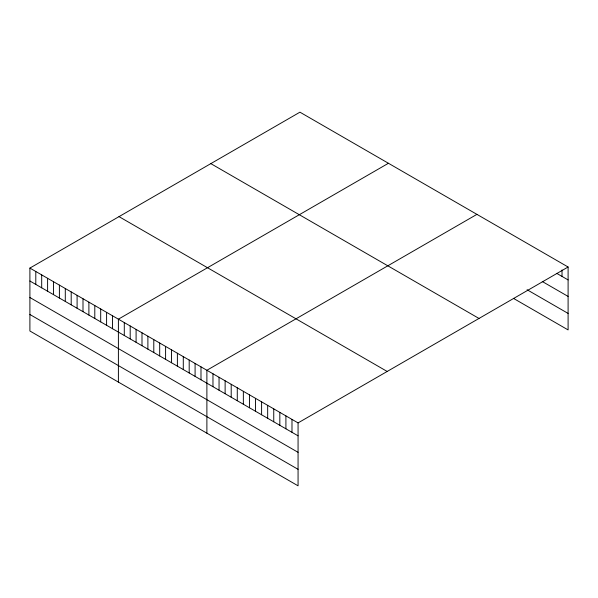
<?xml version="1.0" encoding="UTF-8"?>
<svg xmlns="http://www.w3.org/2000/svg" width="598" height="598" viewBox="0 0 598 598"><rect width="100%" height="100%" fill="white"/><g stroke="black" fill="none" stroke-linecap="round" stroke-linejoin="round"><path stroke-width="0.9" d="M29.9 268.083L298.066 422.906L298.066 485.823L29.9 330.993L29.9 268.083L299.934 112.177L568.1 267.007L568.1 329.917L513.398 298.335M388.431 163.269L118.397 319.175L118.397 382.085M476.927 214.361L206.886 370.267L206.886 433.184M298.066 422.906L568.1 267.007M556.701 273.346L568.1 279.924M542.266 281.509L568.1 296.421M527.07 289.731L568.1 313.419M210.825 163.628L478.991 318.45M119.009 216.633L387.175 371.455M29.9 281.008L298.066 435.83M29.9 297.505L298.066 452.327M29.9 314.496L298.066 469.325M562.023 269.952L562.023 276.418M291.988 419.4L291.988 432.317M285.911 415.887L285.911 428.811M279.827 412.381L279.827 425.298M273.749 408.868L273.749 421.792M267.672 405.362L267.672 418.279M261.595 401.849L261.595 414.773M255.518 398.343L255.518 411.26M249.441 394.83L249.441 407.754M243.356 391.324L243.356 404.241M237.279 387.81L237.279 400.735M231.202 384.305L231.202 397.221M225.125 380.791L225.125 393.716M219.047 377.286L219.047 390.21M212.97 373.772L212.97 386.697M200.988 366.858L200.988 379.782M195.09 363.457L195.09 376.374M189.192 360.048L189.192 372.973M183.287 356.64L183.287 369.564M177.389 353.239L177.389 366.155M171.491 349.83L171.491 362.754M165.594 346.421L165.594 359.346M159.688 343.02L159.688 355.937M153.791 339.612L153.791 352.536M147.893 336.203L147.893 349.127M141.995 332.802L141.995 345.719M136.09 329.393L136.09 342.318M130.192 325.985L130.192 338.909M124.294 322.584L124.294 335.5M112.491 315.766L112.491 328.691M106.594 312.365L106.594 325.282M100.696 308.957L100.696 321.881M94.798 305.548L94.798 318.472M88.893 302.147L88.893 315.064M82.995 298.738L82.995 311.663M77.097 295.33L77.097 308.254M71.199 291.929L71.199 304.845M65.294 288.52L65.294 301.444M59.396 285.111L59.396 298.036M53.499 281.71L53.499 294.627M47.601 278.302L47.601 291.226M41.696 274.893L41.696 287.817M35.798 271.492L35.798 284.409"/></g></svg>
